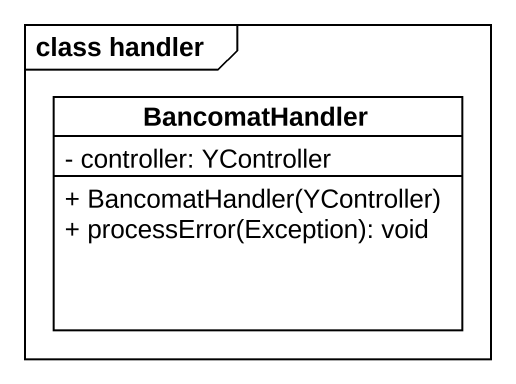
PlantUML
@startuml
mainframe class handler
hide circle
hide empty members
skinparam classAttributeIconSize 0
class BancomatHandler {
  - controller: YController
  + BancomatHandler(YController)
  + processError(Exception): void
}
@enduml
